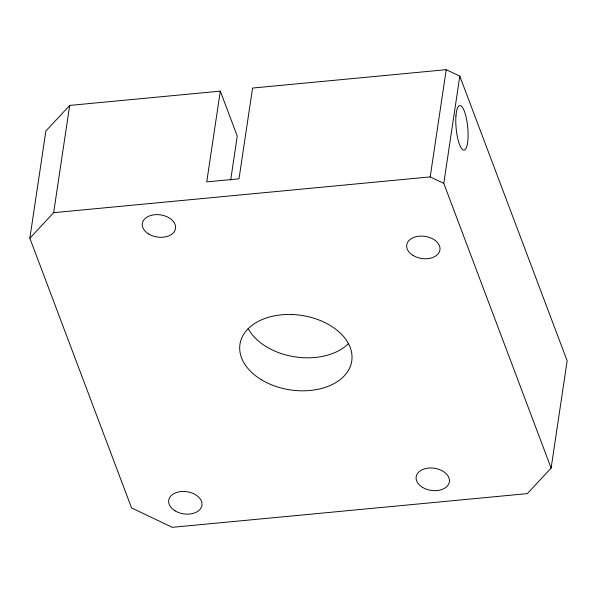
<?xml version="1.0" encoding="UTF-8"?>
<svg xmlns="http://www.w3.org/2000/svg" width="597" height="597" viewBox="0 0 597 597"><rect width="100%" height="100%" fill="white"/><g stroke="black" fill="none" stroke-linecap="round" stroke-linejoin="round"><path stroke-width="0.9" d="M220.3 91.125L206.734 181.884L239.009 178.824L252.576 88.057L446.228 69.677L459.809 76.147L567.15 360.819L551.121 468.085L527.315 493.622L172.287 527.323L131.541 507.913L29.85 238.218L45.879 130.959L69.685 105.423L220.3 91.125L237.248 136.071L230.673 180.078M29.85 238.218L53.648 212.681L69.685 105.423M551.121 468.085L443.787 183.369L430.206 176.899L446.228 69.677M443.787 183.369L459.809 76.147M53.648 212.681L430.206 176.899M348.738 343.335A56.514 37.671 8.5 0 1 295.373 356.916A56.514 37.671 8.5 0 1 248.128 328.477M261.441 379.767A56.514 37.671 8.5 0 0 351.514 362.357A56.514 37.671 8.5 0 0 274.627 315.806A56.514 37.671 8.5 0 0 261.441 379.767M422.549 487.376A16.783 11.186 8.5 0 0 449.31 482.204A16.783 11.186 8.5 0 0 426.467 468.376A16.783 11.186 8.5 0 0 422.549 487.376M413.124 255.486A16.783 11.186 8.5 0 0 439.877 250.315A16.783 11.186 8.5 0 0 417.034 236.487A16.783 11.186 8.5 0 0 413.124 255.486M148.728 234.024A16.783 11.186 8.5 0 0 175.481 228.852A16.783 11.186 8.5 0 0 152.645 215.024A16.783 11.186 8.5 0 0 148.728 234.024M175.108 510.86A16.783 11.186 8.5 0 0 201.861 505.689A16.783 11.186 8.5 0 0 179.025 491.861A16.783 11.186 8.5 0 0 175.108 510.86M455.966 115.788A22.38 5.813 84.6 0 0 463.615 150.145A22.38 5.813 84.6 0 0 466.242 117.713A22.38 5.813 84.6 0 0 455.966 115.788"/></g></svg>
